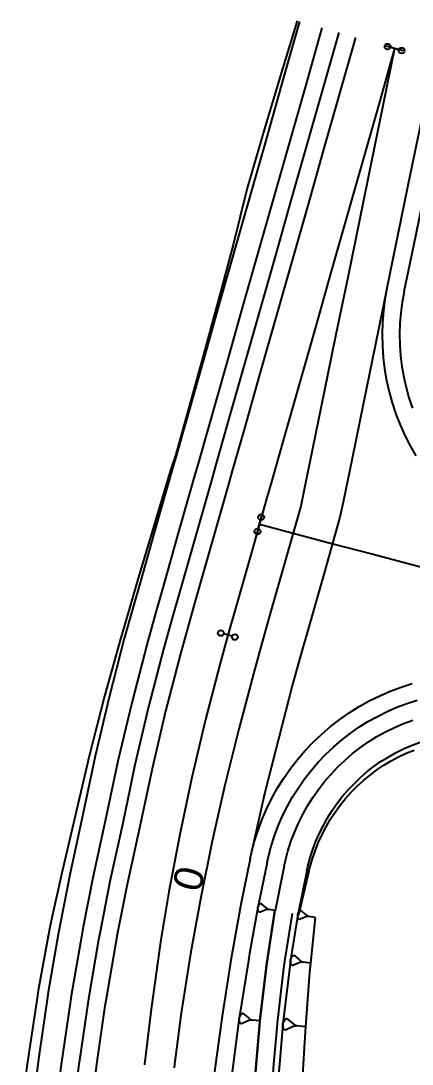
# Model space of a CAD drawing. Extents: x 383808 to 384559, y 802827 to 803490.
# Drawn here: x 384024 to 384057.7, y 803400 to 803489.6 of the extents above; entities that cross this region are included whole.
import ezdxf
from ezdxf.enums import TextEntityAlignment as Align

# ---------------------------------------------------------------- set-up
doc = ezdxf.new("R2010")
doc.units = 0
doc.layers.get('0').update_dxf_attribs({"linetype": 'CONTINUOUS'})
doc.styles.add('ARIAL', font='ARIAL.FON')

msp = doc.modelspace()

# ---------------------------------------------------------------- linework, layer by layer
at = {"color": 3}
for p, q in [((384056.9024, 803487.0101), (384055.4597, 803487.4208)), ((384044.7404, 803447.0853), (384044.3583, 803445.6348))]:
    msp.add_line(p, q, dxfattribs=at)
at = {"color": 1}
for p, q in [((384056.5465, 803487.1115), (384055.8157, 803487.3195)), ((384044.4526, 803445.9927), (384044.6461, 803446.7274)), ((384042.2082, 803436.7476), (384041.4774, 803436.9557)), ((384046.6824, 803417.0176), (384045.9048, 803413.1687)), ((384048.639, 803416.6033), (384047.8688, 803412.7909))]:
    msp.add_line(p, q, dxfattribs=at)
at = {"color": 7}
for p, q in [((384048.815, 803416.5657), (384047.907, 803412.7836)), ((384044.4908, 803413.6115), (384044.5137, 803413.6538)), ((384044.5137, 803413.6538), (384044.5569, 803413.7234)), ((384044.5569, 803413.7234), (384044.5948, 803413.763)), ((384044.5948, 803413.763), (384044.6124, 803413.7754)), ((384044.6124, 803413.7754), (384044.63, 803413.7877)), ((384044.63, 803413.7877), (384044.6626, 803413.7974)), ((384044.6626, 803413.7974), (384044.6776, 803413.7948)), ((384044.6776, 803413.7948), (384044.7199, 803413.7719)), ((384044.7199, 803413.7719), (384044.7472, 803413.7516)), ((384044.7472, 803413.7516), (384045.0795, 803413.446)), ((384044.4283, 803413.3445), (384044.4318, 803413.452)), ((384044.4328, 803413.2819), (384044.4283, 803413.3445)), ((384044.4318, 803413.452), (384044.4653, 803413.5542)), ((384044.4398, 803413.2344), (384044.4328, 803413.2819)), ((384044.4566, 803413.1542), (384044.4398, 803413.2344)), ((384044.4786, 803413.104), (384044.4566, 803413.1542)), ((384044.4653, 803413.5542), (384044.4908, 803413.6115)), ((384044.491, 803413.0863), (384044.4786, 803413.104)), ((384044.5033, 803413.0687), (384044.491, 803413.0863)), ((384044.5306, 803413.0485), (384044.5033, 803413.0687)), ((384044.5456, 803413.0458), (384044.5306, 803413.0485)), ((384044.5932, 803413.0529), (384044.5456, 803413.0458)), ((384044.6258, 803413.0626), (384044.5932, 803413.0529)), ((384045.0425, 803413.2362), (384044.6258, 803413.0626)), ((384045.1729, 803413.275), (384045.0425, 803413.2362)), ((384045.0795, 803413.446), (384045.1887, 803413.3649)), ((384045.2354, 803413.2795), (384045.1729, 803413.275)), ((384045.1887, 803413.3649), (384045.246, 803413.3394)), ((384045.298, 803413.2839), (384045.2354, 803413.2795)), ((384045.246, 803413.3394), (384045.3033, 803413.3138)), ((384045.3606, 803413.2883), (384045.298, 803413.2839)), ((384045.3033, 803413.3138), (384045.3606, 803413.2883)), ((384045.8848, 803413.1959), (384045.3606, 803413.2883)), ((384047.8508, 803412.7375), (384047.8545, 803412.8487)), ((384047.8554, 803412.6727), (384047.8508, 803412.7375)), ((384047.8545, 803412.8487), (384047.8891, 803412.9545)), ((384047.8891, 803412.9545), (384047.9155, 803413.0138)), ((384047.9155, 803413.0138), (384047.9392, 803413.0575)), ((384047.9392, 803413.0575), (384047.9839, 803413.1296)), ((384047.9839, 803413.1296), (384048.0231, 803413.1706)), ((384048.0231, 803413.1706), (384048.0413, 803413.1834)), ((384048.0413, 803413.1834), (384048.0596, 803413.1962)), ((384048.0596, 803413.1962), (384048.0933, 803413.2062)), ((384048.0933, 803413.2062), (384048.1088, 803413.2035)), ((384048.1088, 803413.2035), (384048.1526, 803413.1798)), ((384048.1526, 803413.1798), (384048.1809, 803413.1588)), ((384048.1809, 803413.1588), (384048.5247, 803412.8425)), ((384048.5247, 803412.8425), (384048.6378, 803412.7586)), ((384048.6378, 803412.7586), (384048.6971, 803412.7322)), ((384048.6971, 803412.7322), (384048.7564, 803412.7057)), ((384047.8627, 803412.6235), (384047.8554, 803412.6727)), ((384047.8801, 803412.5405), (384047.8627, 803412.6235)), ((384047.9029, 803412.4885), (384047.8801, 803412.5405)), ((384047.9156, 803412.4703), (384047.9029, 803412.4885)), ((384047.9284, 803412.4521), (384047.9156, 803412.4703)), ((384047.9567, 803412.4311), (384047.9284, 803412.4521)), ((384047.9722, 803412.4284), (384047.9567, 803412.4311)), ((384048.0214, 803412.4357), (384047.9722, 803412.4284)), ((384048.0552, 803412.4457), (384048.0214, 803412.4357)), ((384048.4865, 803412.6254), (384048.0552, 803412.4457)), ((384048.6214, 803412.6656), (384048.4865, 803412.6254)), ((384048.6861, 803412.6701), (384048.6214, 803412.6656)), ((384048.7509, 803412.6747), (384048.6861, 803412.6701)), ((384048.8156, 803412.6793), (384048.7509, 803412.6747)), ((384048.7564, 803412.7057), (384048.8156, 803412.6793)), ((384049.3582, 803412.5837), (384048.8156, 803412.6793)), ((384047.3064, 803409.1274), (384047.3322, 803409.1773)), ((384047.3322, 803409.1773), (384047.3811, 803409.2596)), ((384047.3811, 803409.2596), (384047.4245, 803409.3068)), ((384047.4245, 803409.3068), (384047.4448, 803409.3216)), ((384047.4448, 803409.3216), (384047.4651, 803409.3364)), ((384047.4651, 803409.3364), (384047.503, 803409.3485)), ((384047.503, 803409.3485), (384047.5206, 803409.3457)), ((384047.5206, 803409.3457), (384047.5705, 803409.3199)), ((384047.5705, 803409.3199), (384047.6029, 803409.2968)), ((384047.6029, 803409.2968), (384047.9979, 803408.947)), ((384047.2393, 803408.814), (384047.241, 803408.9397)), ((384047.2458, 803408.741), (384047.2393, 803408.814)), ((384047.241, 803408.9397), (384047.2778, 803409.0599)), ((384047.2551, 803408.6855), (384047.2458, 803408.741)), ((384047.2765, 803408.5922), (384047.2551, 803408.6855)), ((384047.3033, 803408.534), (384047.2765, 803408.5922)), ((384047.2778, 803409.0599), (384047.3064, 803409.1274)), ((384047.3182, 803408.5137), (384047.3033, 803408.534)), ((384047.333, 803408.4934), (384047.3182, 803408.5137)), ((384047.3653, 803408.4703), (384047.333, 803408.4934)), ((384047.3829, 803408.4676), (384047.3653, 803408.4703)), ((384047.4383, 803408.4769), (384047.3829, 803408.4676)), ((384047.4762, 803408.4889), (384047.4383, 803408.4769)), ((384047.9594, 803408.7011), (384047.4762, 803408.4889)), ((384048.1109, 803408.7493), (384047.9594, 803408.7011)), ((384047.9979, 803408.947), (384048.1274, 803408.8547)), ((384048.1839, 803408.7559), (384048.1109, 803408.7493)), ((384048.1274, 803408.8547), (384048.1949, 803408.8261)), ((384048.2569, 803408.7624), (384048.1839, 803408.7559)), ((384048.1949, 803408.8261), (384048.2624, 803408.7975)), ((384048.3299, 803408.769), (384048.2569, 803408.7624)), ((384048.2624, 803408.7975), (384048.3299, 803408.769)), ((384048.9446, 803408.6726), (384048.3299, 803408.769)), ((384042.825, 803403.9364), (384042.8598, 803404.0617)), ((384042.8267, 803403.8063), (384042.825, 803403.9364)), ((384042.8355, 803403.731), (384042.8267, 803403.8063)), ((384042.8598, 803404.0617), (384042.8875, 803404.1322)), ((384042.8875, 803404.1322), (384042.9129, 803404.1846)), ((384042.9129, 803404.1846), (384042.9612, 803404.271)), ((384042.9612, 803404.271), (384043.0047, 803404.321)), ((384043.0047, 803404.321), (384043.0253, 803404.3369)), ((384043.0253, 803404.3369), (384043.0459, 803404.3527)), ((384043.0459, 803404.3527), (384043.0848, 803404.3662)), ((384043.0848, 803404.3662), (384043.103, 803404.3639)), ((384043.103, 803404.3639), (384043.1554, 803404.3385)), ((384043.1554, 803404.3385), (384043.1895, 803404.3156)), ((384043.1895, 803404.3156), (384043.6075, 803403.9647)), ((384043.6075, 803403.9647), (384043.7439, 803403.8728)), ((384043.8051, 803403.7721), (384043.7297, 803403.7634)), ((384043.7439, 803403.8728), (384043.8145, 803403.8451)), ((384043.8804, 803403.7809), (384043.8051, 803403.7721)), ((384043.8145, 803403.8451), (384043.8851, 803403.8174)), ((384043.9557, 803403.7897), (384043.8804, 803403.7809)), ((384043.8851, 803403.8174), (384043.9557, 803403.7897)), ((384044.594, 803403.7069), (384043.9557, 803403.7897)), ((384046.6734, 803403.7211), (384046.7262, 803403.8156)), ((384046.7262, 803403.8156), (384046.7739, 803403.8703)), ((384046.7739, 803403.8703), (384046.7964, 803403.8877)), ((384046.7964, 803403.8877), (384046.819, 803403.905)), ((384046.819, 803403.905), (384046.8615, 803403.9198)), ((384046.8615, 803403.9198), (384046.8814, 803403.9172)), ((384046.8814, 803403.9172), (384046.9387, 803403.8895)), ((384046.9387, 803403.8895), (384046.976, 803403.8644)), ((384046.976, 803403.8644), (384047.4333, 803403.4805)), ((384042.8466, 803403.674), (384042.8355, 803403.731)), ((384042.8713, 803403.578), (384042.8466, 803403.674)), ((384042.9006, 803403.5186), (384042.8713, 803403.578)), ((384042.9165, 803403.498), (384042.9006, 803403.5186)), ((384042.9324, 803403.4774), (384042.9165, 803403.498)), ((384042.9665, 803403.4544), (384042.9324, 803403.4774)), ((384042.9847, 803403.4521), (384042.9665, 803403.4544)), ((384043.0418, 803403.4632), (384042.9847, 803403.4521)), ((384043.0806, 803403.4767), (384043.0418, 803403.4632)), ((384043.5744, 803403.7093), (384043.0806, 803403.4767)), ((384043.7297, 803403.7634), (384043.5744, 803403.7093)), ((384046.5773, 803403.4496), (384046.6154, 803403.5866)), ((384046.5792, 803403.3073), (384046.5773, 803403.4496)), ((384046.5888, 803403.2249), (384046.5792, 803403.3073)), ((384046.6009, 803403.1625), (384046.5888, 803403.2249)), ((384046.6279, 803403.0576), (384046.6009, 803403.1625)), ((384046.6154, 803403.5866), (384046.6457, 803403.6638)), ((384046.66, 803402.9926), (384046.6279, 803403.0576)), ((384046.6457, 803403.6638), (384046.6734, 803403.7211)), ((384046.6774, 803402.97), (384046.66, 803402.9926)), ((384046.6948, 803402.9475), (384046.6774, 803402.97)), ((384046.7321, 803402.9224), (384046.6948, 803402.9475)), ((384046.752, 803402.9198), (384046.7321, 803402.9224)), ((384046.8144, 803402.932), (384046.752, 803402.9198)), ((384046.8569, 803402.9467), (384046.8144, 803402.932)), ((384047.3971, 803403.2012), (384046.8569, 803402.9467)), ((384047.567, 803403.2603), (384047.3971, 803403.2012)), ((384047.4333, 803403.4805), (384047.5825, 803403.38)), ((384047.6494, 803403.2699), (384047.567, 803403.2603)), ((384047.5825, 803403.38), (384047.6597, 803403.3497)), ((384047.7318, 803403.2795), (384047.6494, 803403.2699)), ((384047.6597, 803403.3497), (384047.7369, 803403.3194)), ((384047.8141, 803403.2891), (384047.7318, 803403.2795)), ((384047.7369, 803403.3194), (384047.8141, 803403.2891)), ((384048.5124, 803403.1985), (384047.8141, 803403.2891))]:
    msp.add_line(p, q, dxfattribs=at)
at = {"color": 7, "linetype": 'CONTINUOUS'}
for points in [[(384047.8139, 803489.5976), (384046.3248, 803484.8228), (384044.905, 803480.0284), (384043.4916, 803475.2321), (384042.2932, 803470.3746), (384040.9986, 803465.5445), (384039.6923, 803460.7177), (384037.3693, 803452.3427), (384036.9501, 803451.101), (384035.4964, 803446.3162), (384034.0687, 803441.524), (384033.3965, 803439.2452), (384032.6465, 803436.6207), (384031.2443, 803431.6113), (384029.9294, 803426.5752), (384028.7613, 803421.5636), (384027.5906, 803416.5472), (384026.6572, 803412.2959), (384026.4859, 803411.4467), (384025.5165, 803406.3133), (384025.4588, 803405.8779), (384024.7415, 803401.1433), (384024.5861, 803400)], [(384052.8148, 803488.1738), (384051.4458, 803483.3649), (384050.0767, 803478.556), (384048.7076, 803473.7471), (384047.3386, 803468.9382), (384045.9695, 803464.1293), (384044.6004, 803459.3204), (384043.2314, 803454.5114), (384042.2207, 803450.9615), (384041.8623, 803449.7025), (384040.4932, 803444.8936), (384039.1241, 803440.0847), (384038.4765, 803437.81), (384037.759, 803435.2311), (384036.4826, 803430.3147), (384035.3182, 803425.3705), (384034.2665, 803420.4012), (384033.1782, 803415.4356), (384032.3564, 803411.2733), (384032.2023, 803410.4432), (384031.3398, 803405.4264), (384031.2725, 803405.0039), (384030.591, 803400.3879), (384030.5423, 803400)], [(384056.1811, 803487.2155), (384054.812, 803482.4066), (384053.4429, 803477.5977), (384052.0739, 803472.7887), (384050.7048, 803467.9798), (384049.3357, 803463.1709), (384047.9667, 803458.362), (384046.5976, 803453.5531), (384045.5869, 803450.0031), (384045.2285, 803448.7442), (384043.8595, 803443.9353), (384042.4904, 803439.1264), (384041.8428, 803436.8516), (384041.1365, 803434.3132), (384039.8801, 803429.4737), (384038.7339, 803424.607), (384037.6987, 803419.7154), (384036.7749, 803414.8016), (384036.0899, 803410.688), (384035.963, 803409.8681), (384035.2634, 803404.9174), (384035.2097, 803404.5007), (384034.6821, 803400)], [(384056.1811, 803487.2155), (384055.1727, 803482.3039), (384054.1643, 803477.3923), (384053.1559, 803472.4807), (384052.1475, 803467.5691), (384051.1391, 803462.6575), (384050.1307, 803457.7459), (384049.1223, 803452.8343), (384048.3779, 803449.2086), (384048.1139, 803447.9227), (384046.7448, 803443.1138), (384045.3757, 803438.3049), (384044.7281, 803436.0302), (384044.0315, 803433.5264), (384042.7922, 803428.7529), (384041.5885, 803423.9689), (384040.4935, 803419.1571), (384039.5078, 803414.3199), (384038.7696, 803410.2678), (384038.632, 803409.46), (384037.8666, 803404.5797), (384037.8073, 803404.1688), (384037.2544, 803400)], [(384059.5473, 803486.2571), (384058.5389, 803481.3455), (384057.5305, 803476.4339), (384056.5221, 803471.5224), (384055.5184, 803466.6338)], [(384055.5137, 803466.6108), (384054.5053, 803461.6992), (384053.4969, 803456.7876), (384052.4885, 803451.876), (384051.7441, 803448.2502), (384051.4801, 803446.9644), (384050.111, 803442.1555), (384048.742, 803437.3466), (384048.0944, 803435.0718), (384047.409, 803432.6084), (384046.1896, 803427.9119), (384045.0042, 803423.2053), (384043.9256, 803418.4713)], [(384055.5184, 803466.6338), (384055.3469, 803465.6819), (384055.2181, 803464.6903), (384055.1391, 803463.6935), (384055.11, 803462.6941), (384055.1308, 803461.6944), (384055.2016, 803460.697), (384055.3222, 803459.7044), (384055.4922, 803458.7191), (384055.7113, 803457.7435), (384055.9788, 803456.78), (384056.2942, 803455.8312), (384056.6566, 803454.8993), (384057.0651, 803453.9866), (384057.5187, 803453.0955), (384058.0163, 803452.2282)], [(384044.5493, 803446.36), (384049.3844, 803445.0864), (384050.8576, 803444.6983), (384054.2195, 803443.8127), (384059.0545, 803442.5391), (384063.8896, 803441.2654), (384068.7246, 803439.9918), (384073.5597, 803438.7181), (384073.8342, 803438.6458), (384075.5095, 803438.2045), (384078.3898, 803437.4258), (384083.193, 803436.0372), (384087.9649, 803434.5446), (384089.7165, 803433.968), (384092.7032, 803432.9486), (384097.4057, 803431.25), (384100, 803430.2487)], [(384043.7477, 803417.639), (384043.8697, 803418.1786), (384044.1281, 803419.1446), (384044.4344, 803420.0964), (384044.7878, 803421.0317), (384045.1876, 803421.9482), (384045.6327, 803422.8436), (384046.122, 803423.7156), (384046.6542, 803424.5621), (384047.2281, 803425.3809), (384047.8422, 803426.17), (384048.495, 803426.9274), (384049.1848, 803427.6512), (384049.9099, 803428.3397), (384050.6686, 803428.9911), (384051.4588, 803429.6037), (384052.2786, 803430.1761), (384053.1261, 803430.7068), (384053.999, 803431.1944), (384054.8952, 803431.6379), (384055.8124, 803432.0359), (384056.7484, 803432.3877), (384057.7008, 803432.6922)], [(384048.8053, 803416.5681), (384048.9089, 803416.9651), (384049.125, 803417.6734), (384049.3678, 803418.3716), (384049.6371, 803419.0592), (384049.9417, 803419.7314), (384050.2805, 803420.3864), (384050.6525, 803421.0225), (384051.0563, 803421.638), (384051.4907, 803422.2315), (384051.9542, 803422.8015), (384052.4441, 803423.3481), (384052.96, 803423.8691), (384053.5009, 803424.363), (384054.0652, 803424.8289), (384054.6515, 803425.2658), (384055.258, 803425.6726), (384055.8834, 803426.0488), (384056.5234, 803426.398), (384057.1865, 803426.7001), (384057.8639, 803426.9657)], [(384043.7477, 803417.639), (384042.9546, 803413.7124), (384042.2274, 803409.7257), (384042.0917, 803408.9309), (384041.3375, 803404.1294), (384041.2791, 803403.7251), (384040.784, 803400)], [(384044.2675, 803400), (384044.5544, 803403.3065), (384044.594, 803403.7069), (384045.1557, 803408.4624), (384045.2651, 803409.2495), (384045.8848, 803413.1959)], [(384045.8848, 803413.1959), (384045.2651, 803409.2495), (384045.1557, 803408.4624), (384044.594, 803403.7069), (384044.5544, 803403.3065), (384044.2675, 803400)], [(384047.8545, 803412.8487), (384047.241, 803408.9397), (384047.1327, 803408.16), (384046.5773, 803403.4496), (384046.5383, 803403.053), (384046.2742, 803400)], [(384049.3582, 803412.5837), (384048.9446, 803408.6726), (384048.8714, 803407.8942), (384048.5124, 803403.1985), (384048.4895, 803402.8036), (384048.3215, 803400)], [(384024.5861, 803400), (384024.037, 803395.9586)], [(384030.5423, 803400), (384029.9566, 803395.3303)], [(384034.6821, 803400), (384034.6765, 803399.9521)], [(384037.2544, 803400), (384037.2121, 803399.6815)], [(384040.784, 803400), (384040.6924, 803399.3102)], [(384044.1753, 803398.9386), (384044.2675, 803400)], [(384044.2675, 803400), (384044.1753, 803398.9386)], [(384046.2742, 803400), (384046.1641, 803398.7264), (384045.8588, 803393.9984), (384045.6612, 803389.2679), (384045.6328, 803384.5351)], [(384048.3215, 803400), (384048.232, 803398.5058), (384048.3084, 803393.7932), (384047.4552, 803389.1586), (384045.9274, 803384.5238)]]:
    msp.add_lwpolyline(points, dxfattribs=at)
at = {"color": 1, "linetype": 'CONTINUOUS'}
for points in [[(384048.0059, 803489.5429), (384046.6369, 803484.734), (384045.2678, 803479.9251), (384043.8987, 803475.1162), (384042.5297, 803470.3073), (384041.1606, 803465.4983), (384039.7915, 803460.6894), (384037.4118, 803452.3306), (384037.0534, 803451.0716), (384035.6843, 803446.2627), (384034.3152, 803441.4538), (384033.665, 803439.1696), (384032.9341, 803436.5425), (384031.6291, 803431.5161), (384030.4387, 803426.4613), (384029.374, 803421.4317), (384028.2736, 803416.4057), (384027.4344, 803412.1502), (384027.277, 803411.3015), (384026.3962, 803406.1726), (384026.3275, 803405.7406), (384025.6318, 803401.0215), (384025.5038, 803400)], [(384049.9295, 803488.9953), (384048.5604, 803484.1864), (384047.1914, 803479.3775), (384045.8223, 803474.5685), (384044.4532, 803469.7596), (384043.0841, 803464.9507), (384041.7151, 803460.1418), (384039.3354, 803451.7829), (384038.9769, 803450.524), (384037.6079, 803445.7151), (384036.2388, 803440.9061), (384035.5901, 803438.6274), (384034.8641, 803436.018), (384033.5705, 803431.0355), (384032.3905, 803426.025), (384031.3292, 803421.0108), (384030.2321, 803416.0002), (384029.4002, 803411.7819), (384029.2442, 803410.9406), (384028.3711, 803405.8565), (384028.303, 803405.4283), (384027.6133, 803400.7504), (384027.5193, 803400)], [(384046.6826, 803417.0175), (384046.7864, 803417.4762), (384047.0059, 803418.2973), (384047.2663, 803419.1063), (384047.5667, 803419.9014), (384047.9065, 803420.6804), (384048.2849, 803421.4415), (384048.7008, 803422.1827), (384049.1532, 803422.9022), (384049.641, 803423.5981), (384050.163, 803424.2689), (384050.7178, 803424.9127), (384051.3042, 803425.528), (384051.9205, 803426.1132), (384052.5653, 803426.6668), (384053.237, 803427.1876), (384053.9339, 803427.6741), (384054.6543, 803428.1252), (384055.3962, 803428.5397), (384056.158, 803428.9166), (384056.9376, 803429.255), (384057.7332, 803429.5539)], [(384048.6392, 803416.6032), (384048.7308, 803417.008), (384048.9245, 803417.7324), (384049.1542, 803418.4463), (384049.4193, 803419.1478), (384049.7192, 803419.8352), (384050.053, 803420.5067), (384050.4199, 803421.1607), (384050.8191, 803421.7956), (384051.2496, 803422.4097), (384051.7101, 803423.0015), (384052.1997, 803423.5695), (384052.7171, 803424.1124), (384053.2609, 803424.6288), (384053.8299, 803425.1173), (384054.4225, 803425.5768), (384055.0374, 803426.0061), (384055.673, 803426.4041), (384056.3277, 803426.7698), (384056.9999, 803427.1024), (384057.6878, 803427.401), (384058.3898, 803427.6648)], [(384045.8848, 803413.1959), (384045.2651, 803409.2495), (384045.1557, 803408.4624), (384044.594, 803403.7069), (384044.5544, 803403.3065), (384044.2675, 803400)], [(384047.3621, 803412.9355), (384046.747, 803409.0171), (384046.6385, 803408.2356), (384046.0815, 803403.5139), (384046.0423, 803403.1164), (384045.7725, 803400)], [(384025.5038, 803400), (384024.9842, 803395.8509)], [(384027.5193, 803400), (384026.9714, 803395.625)], [(384044.2675, 803400), (384044.1753, 803398.9386)], [(384045.7725, 803400), (384045.6669, 803398.7795), (384045.3605, 803394.0401), (384045.1621, 803389.2983), (384045.1332, 803384.5541)]]:
    msp.add_lwpolyline(points, dxfattribs=at)
at = {"color": 2, "linetype": 'CONTINUOUS'}
for points in [[(384051.3722, 803488.5846), (384050.0031, 803483.7756), (384048.634, 803478.9667), (384047.265, 803474.1578), (384045.8959, 803469.3489), (384044.5268, 803464.54), (384043.1578, 803459.7311), (384041.7887, 803454.9222), (384040.778, 803451.3722), (384040.4196, 803450.1132), (384039.0505, 803445.3043), (384037.6815, 803440.4954), (384037.0339, 803438.2207), (384036.3115, 803435.6246), (384035.0265, 803430.6751), (384033.8544, 803425.6978), (384032.7956, 803420.695), (384031.7009, 803415.696), (384030.8745, 803411.5056), (384030.7196, 803410.6699), (384029.8522, 803405.6194), (384029.7846, 803405.194), (384029.0995, 803400.5471), (384029.0309, 803400)], [(384060.99, 803485.8464), (384059.9816, 803480.9348), (384058.9732, 803476.0232), (384057.9648, 803471.1116), (384056.9837, 803466.3329)], [(384056.9878, 803466.3321), (384056.8291, 803465.4516), (384056.71, 803464.5344), (384056.6369, 803463.6124), (384056.6099, 803462.6879), (384056.6292, 803461.7632), (384056.6947, 803460.8406), (384056.8063, 803459.9224), (384056.9635, 803459.011), (384057.1662, 803458.1086), (384057.4136, 803457.2174), (384057.7053, 803456.3397)], [(384045.2151, 803417.3283), (384045.328, 803417.8274), (384045.567, 803418.7209), (384045.8503, 803419.6014), (384046.1773, 803420.4665), (384046.5471, 803421.3143), (384046.9588, 803422.1425), (384047.4114, 803422.9491), (384047.9037, 803423.7321), (384048.4346, 803424.4895), (384049.0026, 803425.2194), (384049.6064, 803425.92), (384050.2445, 803426.5896), (384050.9152, 803427.2264), (384051.6169, 803427.8289), (384052.3479, 803428.3956), (384053.1063, 803428.9251), (384053.8902, 803429.416), (384054.6976, 803429.8671), (384055.5266, 803430.2772), (384056.375, 803430.6455), (384057.2408, 803430.9708), (384058.1218, 803431.2525)], [(384045.2149, 803417.3283), (384044.4318, 803413.452), (384043.7093, 803409.4934), (384043.5745, 803408.7041), (384042.825, 803403.9364), (384042.767, 803403.5349), (384042.2968, 803400)], [(384029.0309, 803400), (384028.4618, 803395.4555)], [(384042.2968, 803400), (384042.1839, 803399.1511)]]:
    msp.add_lwpolyline(points, dxfattribs=at)
at = {"color": 3, "linetype": 'CONTINUOUS'}
for points in [[(384056.1811, 803487.2155), (384054.812, 803482.4066), (384053.4429, 803477.5977), (384052.0739, 803472.7887), (384050.7048, 803467.9798), (384049.3357, 803463.1709), (384047.9667, 803458.362), (384046.5976, 803453.5531), (384045.5869, 803450.0031), (384045.2285, 803448.7442), (384043.8595, 803443.9353), (384042.4904, 803439.1264), (384041.8428, 803436.8516), (384041.1365, 803434.3132), (384039.8801, 803429.4737), (384038.7339, 803424.607), (384037.6987, 803419.7154), (384036.7749, 803414.8016), (384036.0899, 803410.688), (384035.963, 803409.8681), (384035.2634, 803404.9174), (384035.2097, 803404.5007), (384034.6821, 803400)], [(384044.5493, 803446.36), (384049.3844, 803445.0864), (384050.8576, 803444.6983), (384054.2195, 803443.8127), (384059.0545, 803442.5391), (384063.8896, 803441.2654), (384068.7246, 803439.9918), (384073.5597, 803438.7181), (384073.8342, 803438.6458), (384075.5095, 803438.2045), (384078.3898, 803437.4258), (384083.193, 803436.0372), (384087.9649, 803434.5446), (384089.7165, 803433.968), (384092.7032, 803432.9486), (384097.4057, 803431.25), (384100, 803430.2487)], [(384034.6821, 803400), (384034.6765, 803399.9521)]]:
    msp.add_lwpolyline(points, dxfattribs=at)
at = {"color": 1}
for centre, radius in [((384055.5755, 803487.3879), 0.2497), ((384056.7847, 803487.0436), 0.2477), ((384044.7097, 803446.9689), 0.2497), ((384044.3895, 803445.7531), 0.2477), ((384041.2372, 803437.024), 0.2497), ((384042.4464, 803436.6798), 0.2477)]:
    msp.add_circle(centre, radius, dxfattribs=at)

# ---------------------------------------------------------------- texts
at = {"color": 2, "style": 'ARIAL'}
msp.add_text('0', height=2.5, rotation=255.242, dxfattribs=at).set_placement((384039.9293, 803416.5536), align=Align.TOP_LEFT)

doc.saveas('drawing.dxf')
